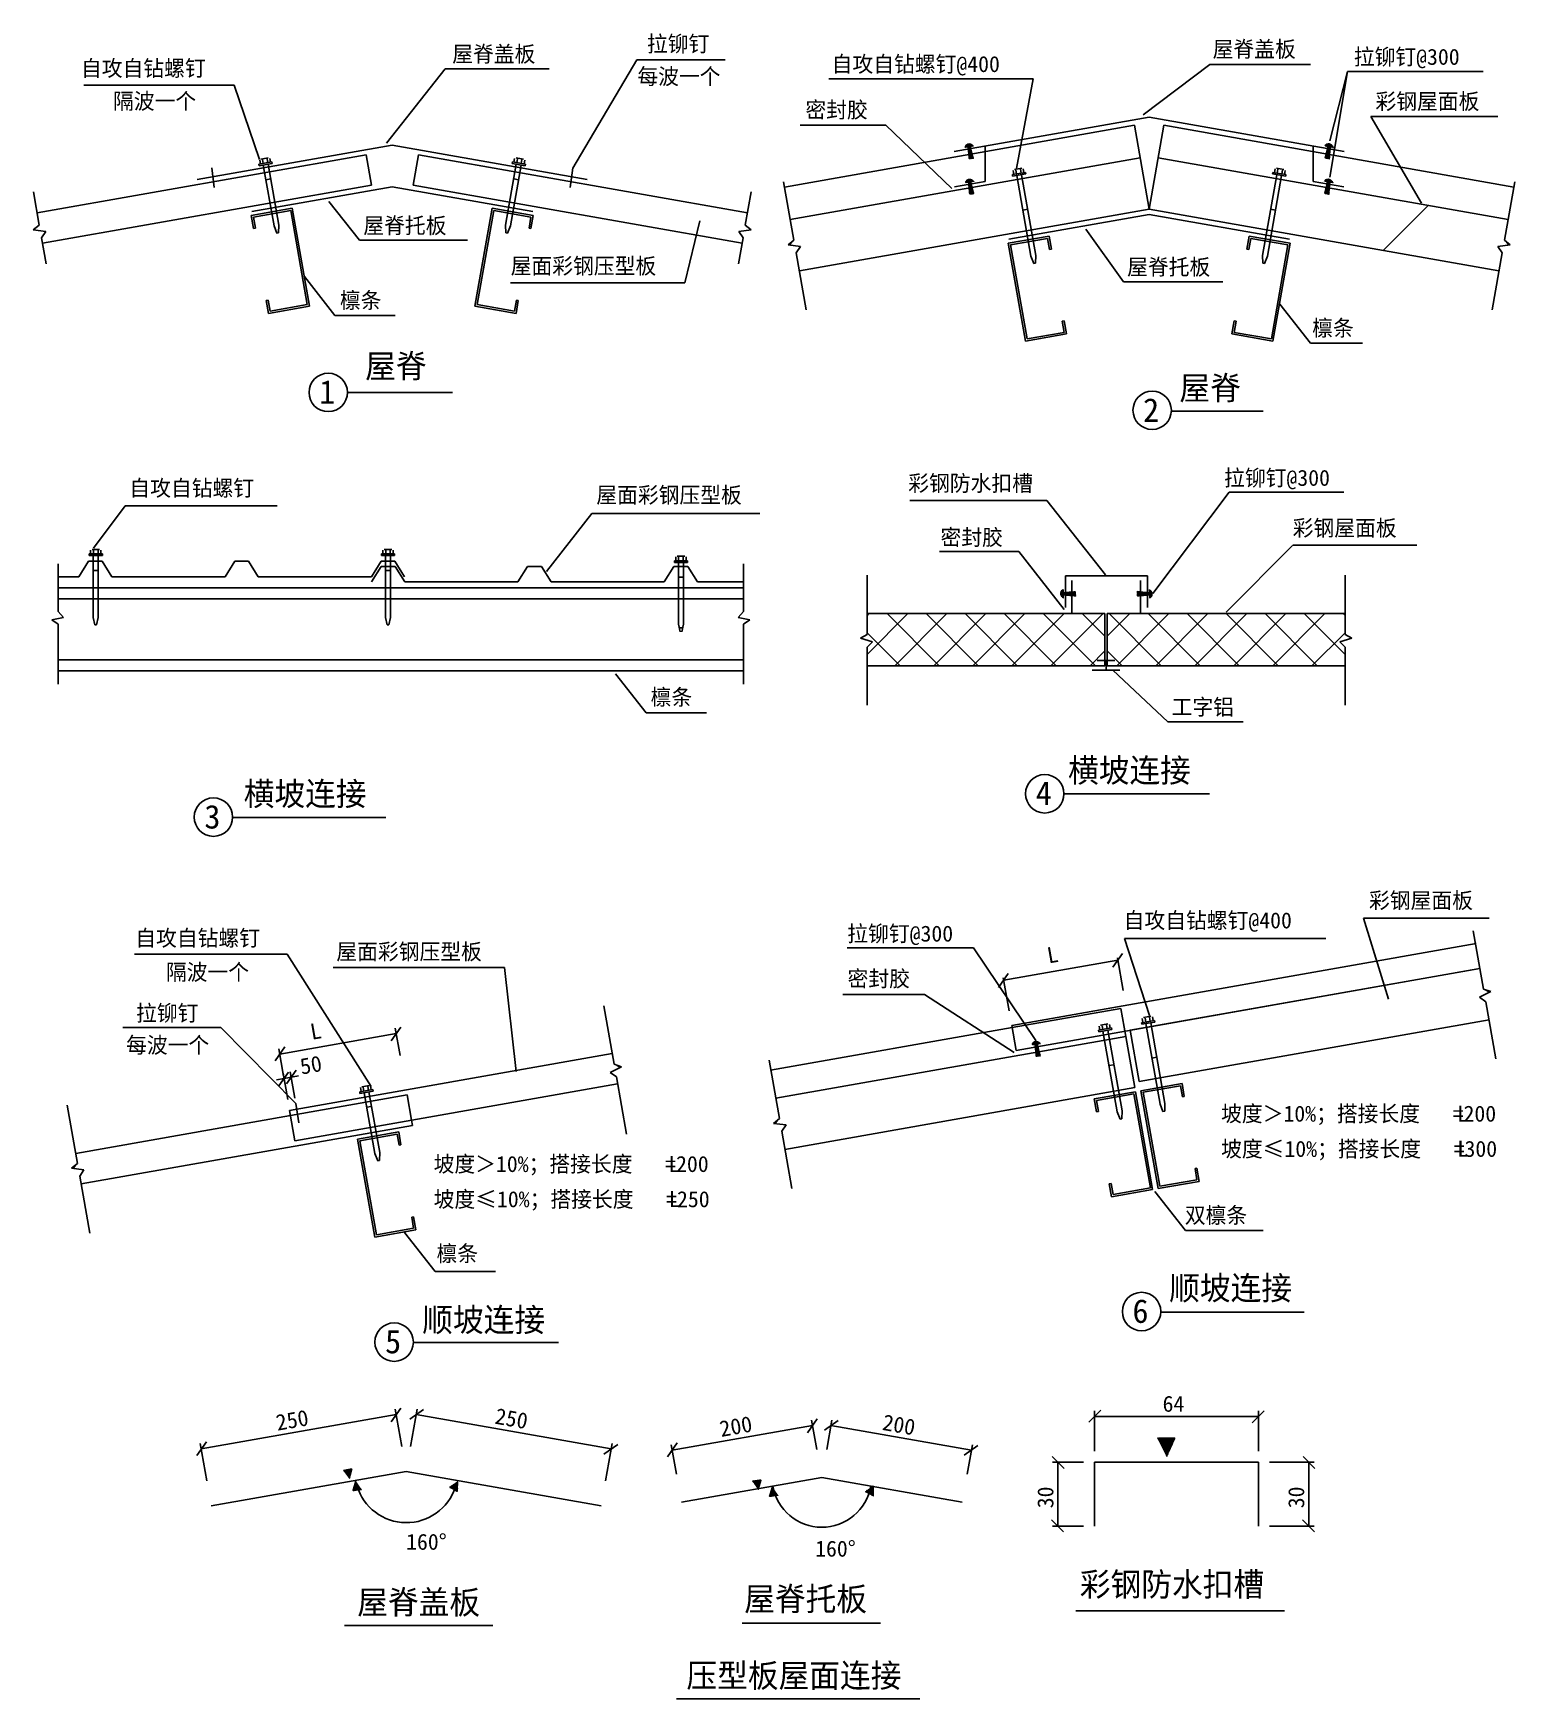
# Model space of a CAD drawing. Header units: metres. Extents: x 32 to 1373, y -57 to 1451.
import ezdxf

# ---------------------------------------------------------------- set-up
doc = ezdxf.new("R2010")
doc.units = ezdxf.units.M
doc.layers.add('_TCH_MASK', color=7, linetype='Continuous')

# ---------------------------------------------------------------- blocks, each defined once
blk = doc.blocks.new('_ARCHTICK')
at = {"color": 6, "linetype": 'ByBlock'}
blk.add_lwpolyline([(-0.81, -0.81), (0.73, 0.73)], dxfattribs=at)

msp = doc.modelspace()

# ---------------------------------------------------------------- hatches: boundary and pattern name
at = {"layer": '_TCH_MASK'}
h = msp.add_hatch(dxfattribs=at)
h.set_pattern_fill('SOLID')
h.paths.add_polyline_path([(882.93, 1348.75), (880.36, 1348.31), (882.98, 1337.67), (878.9, 1336.98), (877.89, 1347.89), (875.32, 1347.46, -0.7)])
h = msp.add_hatch(dxfattribs=at)
h.set_pattern_fill('SOLID')
h.paths.add_polyline_path([(1201.3, 1348.75), (1203.87, 1348.31), (1201.24, 1337.67), (1205.33, 1336.98), (1206.34, 1347.89), (1208.91, 1347.46, 0.7)])
h = msp.add_hatch(dxfattribs=at)
h.set_pattern_fill('ANSI37', scale=200)
h.paths.add_polyline_path([(1042.11, 1291.47), (1033.93, 1337.89), (717.14, 1282.03), (720.42, 1263.44), (718.53, 1261.92), (716.45, 1258.95), (726.28, 1257.73), (722.44, 1252), (725.33, 1235.61)])
h = msp.add_hatch(dxfattribs=at)
h.set_pattern_fill('ANSI37', scale=200)
h.paths.add_polyline_path([(1358.9, 1235.61), (1361.79, 1252), (1357.95, 1257.73), (1367.78, 1258.95), (1365.7, 1261.92), (1363.81, 1263.44), (1367.09, 1282.03), (1050.3, 1337.89), (1042.11, 1291.47)])
h = msp.add_hatch(dxfattribs=at)
h.set_pattern_fill('SOLID')
h.paths.add_polyline_path([(883.34, 1316.69), (880.78, 1316.26), (883.4, 1305.62), (879.32, 1304.93), (878.3, 1315.84), (875.74, 1315.41, -0.7)])
h = msp.add_hatch(dxfattribs=at)
h.set_pattern_fill('SOLID')
h.paths.add_polyline_path([(1200.89, 1316.69), (1203.45, 1316.26), (1200.83, 1305.62), (1204.91, 1304.93), (1205.93, 1315.84), (1208.49, 1315.41, 0.7)])
h = msp.add_hatch(dxfattribs=at)
h.set_pattern_fill('SOLID')
h.paths.add_polyline_path([(964.5, 947.08), (964.5, 944.48), (975.43, 945.29), (975.43, 941.15), (964.5, 941.97), (964.5, 939.37, -0.7)])
h = msp.add_hatch(dxfattribs=at)
h.set_pattern_fill('SOLID')
h.paths.add_polyline_path([(1042.28, 947.08), (1042.28, 944.48), (1031.35, 945.29), (1031.35, 941.15), (1042.28, 941.97), (1042.28, 939.37, 0.7)])
h = msp.add_hatch(dxfattribs=at)
h.set_pattern_fill('SOLID')
h.paths.add_polyline_path([(943.59, 536.05), (941.02, 535.61), (943.65, 524.98), (939.56, 524.29), (938.55, 535.2), (935.98, 534.76, -0.7)])
h = msp.add_hatch(dxfattribs=at)
h.set_pattern_fill('SOLID')
h.paths.add_polyline_path([(1058.01, 162.22), (1049.72, 178.88), (1065.73, 179.15)])
h = msp.add_hatch(dxfattribs=at)
h.set_pattern_fill('SOLID')
h.paths.add_polyline_path([(317.93, 142.06), (312.36, 149.51), (320.22, 151.08)])
h = msp.add_hatch(dxfattribs=at)
h.set_pattern_fill('SOLID')
h.paths.add_polyline_path([(323.5, 139.94), (320.79, 131.04), (328.71, 132.23)])
h = msp.add_hatch(dxfattribs=at)
h.set_pattern_fill('SOLID')
h.paths.add_polyline_path([(416.12, 139.52), (408.53, 134.14), (415.52, 130.23)])
h = msp.add_hatch(dxfattribs=at)
h.set_pattern_fill('SOLID')
h.paths.add_polyline_path([(688.15, 132.16), (690.86, 141.06), (682.94, 139.87)])
h = msp.add_hatch(dxfattribs=at)
h.set_pattern_fill('SOLID')
h.paths.add_polyline_path([(700.7, 134.68), (697.99, 125.78), (705.91, 126.97)])
h = msp.add_hatch(dxfattribs=at)
h.set_pattern_fill('SOLID')
h.paths.add_polyline_path([(792.47, 135.71), (785.18, 129.93), (792.37, 126.4)])

# ---------------------------------------------------------------- linework, layer by layer
for p, q in [((316.04, 1125.59), (411.18, 1125.59)), ((1062.29, 1108.59), (1145.27, 1108.59)), ((965.16, 762.09), (1096.6, 762.09)), ((212.45, 740.58), (350.99, 740.58)), ((1052.59, 292.86), (1182.55, 292.86)), ((376.07, 265.43), (507.09, 265.43)), ((975.67, 22.38), (1164.7, 22.38)), ((313.43, 9.21), (447.66, 9.21)), ((673.43, 11.36), (798.67, 11.36)), ((614.06, -57.17), (834.47, -57.17))]:
    msp.add_line(p, q)
for p, q in [((404.45, 1418.72), (351.3, 1351.4)), ((404.45, 1418.72), (498.8, 1418.72)), ((578.29, 1426.85), (520.25, 1328.59)), ((578.29, 1426.85), (658.1, 1426.85)), ((1097.15, 1422.49), (1036.78, 1376.82)), ((1097.15, 1422.49), (1188.3, 1422.49)), ((213.5, 1403.86), (77.44, 1403.86)), ((213.5, 1403.86), (236.52, 1336.54)), ((936.96, 1409.61), (752.06, 1409.61)), ((936.96, 1409.61), (921.99, 1328.42)), ((1221.81, 1416.31), (1205.61, 1320.39)), ((1221.81, 1416.31), (1205.73, 1353.26)), ((1221.81, 1416.31), (1344.65, 1416.31)), ((865.57, 1343.82), (1042.11, 1374.95)), ((1042.11, 1374.95), (1218.65, 1343.82)), ((1242.9, 1375.45), (1357.75, 1375.45)), ((1242.9, 1375.45), (1288.64, 1296.87)), ((711.93, 1311.58), (1028.72, 1367.43)), ((803.62, 1367.49), (726.05, 1367.49)), ((803.62, 1367.49), (863.38, 1310.14)), ((1042.11, 1291.47), (1028.72, 1367.43)), ((1042.11, 1291.47), (1055.51, 1367.43)), ((1372.3, 1311.58), (1055.51, 1367.43)), ((180.1, 1318.4), (356.64, 1349.53)), ((356.64, 1349.53), (533.18, 1318.4)), ((893.63, 1348.77), (893.63, 1316.71)), ((1190.6, 1348.77), (1190.6, 1316.71)), ((34.99, 1288.31), (332.93, 1340.85)), ((235.92, 1332.19), (247.74, 1334.28)), ((236.18, 1330.71), (235.92, 1332.19)), ((236.18, 1330.71), (248, 1332.8)), ((236.61, 1335.9), (237.23, 1332.42)), ((237.77, 1336.78), (244.43, 1337.95)), ((239.15, 1336.35), (239.77, 1332.87)), ((249.59, 1276.28), (239.87, 1331.37)), ((243.28, 1337.08), (243.89, 1333.6)), ((254.02, 1277.06), (244.3, 1332.15)), ((245.82, 1337.53), (246.43, 1334.04)), ((248, 1332.8), (247.74, 1334.28)), ((337.79, 1313.28), (332.93, 1340.85)), ((375.48, 1313.28), (380.34, 1340.85)), ((678.29, 1288.31), (380.34, 1340.85)), ((459.26, 1277.06), (468.97, 1332.15)), ((463.69, 1276.28), (473.4, 1331.37)), ((465.28, 1332.8), (465.54, 1334.28)), ((477.09, 1330.71), (465.28, 1332.8)), ((477.35, 1332.19), (465.54, 1334.28)), ((467.46, 1337.53), (466.84, 1334.04)), ((475.51, 1336.78), (468.84, 1337.95)), ((470, 1337.08), (469.38, 1333.6)), ((474.12, 1336.35), (473.51, 1332.87)), ((476.66, 1335.9), (476.05, 1332.42)), ((477.09, 1330.71), (477.35, 1332.19)), ((717.14, 1282.03), (1033.93, 1337.89)), ((920.08, 1327.34), (926.74, 1328.52)), ((925.59, 1327.64), (926.2, 1324.16)), ((928.13, 1328.09), (928.74, 1324.61)), ((1050.3, 1337.89), (1367.09, 1282.03)), ((1156.1, 1328.09), (1155.49, 1324.61)), ((1164.15, 1327.34), (1157.48, 1328.52)), ((1158.64, 1327.64), (1158.03, 1324.16)), ((39.85, 1260.74), (337.79, 1313.28)), ((242.21, 1318.13), (246.64, 1318.91)), ((673.42, 1260.74), (375.48, 1313.28)), ((471.07, 1318.13), (466.64, 1318.91)), ((720.42, 1263.44), (711.1, 1316.31)), ((893.63, 1316.71), (865.86, 1311.81)), ((918.23, 1322.76), (930.05, 1324.84)), ((918.49, 1321.28), (918.23, 1322.76)), ((918.49, 1321.28), (930.31, 1323.36)), ((918.92, 1326.47), (919.54, 1322.99)), ((921.46, 1326.92), (922.08, 1323.43)), ((935.06, 1248.9), (922.18, 1321.93)), ((939.49, 1249.68), (926.62, 1322.71)), ((930.31, 1323.36), (930.05, 1324.84)), ((1144.73, 1249.68), (1157.61, 1322.71)), ((1149.17, 1248.9), (1162.04, 1321.93)), ((1153.92, 1323.36), (1154.18, 1324.84)), ((1165.74, 1321.28), (1153.92, 1323.36)), ((1166, 1322.76), (1154.18, 1324.84)), ((1162.76, 1326.92), (1162.15, 1323.43)), ((1165.3, 1326.47), (1164.69, 1322.99)), ((1165.74, 1321.28), (1166, 1322.76)), ((1190.6, 1316.71), (1218.37, 1311.81)), ((1363.81, 1263.44), (1373.13, 1316.31)), ((36.96, 1277.12), (31.67, 1307.16)), ((229.45, 1289.36), (356.64, 1311.78)), ((229.45, 1289.36), (356.64, 1311.78)), ((327.06, 1263.31), (299.33, 1298.55)), ((483.82, 1289.36), (356.64, 1311.78)), ((356.64, 1311.78), (483.82, 1289.36)), ((676.31, 1277.12), (681.61, 1307.16)), ((266.14, 1292.28), (228.91, 1285.71)), ((228.91, 1285.71), (231, 1273.89)), ((264.68, 1290.19), (231, 1284.25)), ((231, 1284.25), (232.77, 1274.21)), ((279.68, 1205.1), (264.68, 1290.19)), ((281.77, 1203.64), (266.14, 1292.28)), ((431.51, 1203.64), (447.14, 1292.28)), ((433.59, 1205.1), (448.6, 1290.19)), ((447.14, 1292.28), (484.36, 1285.71)), ((448.6, 1290.19), (482.28, 1284.25)), ((482.28, 1284.25), (480.5, 1274.21)), ((484.36, 1285.71), (482.28, 1273.89)), ((725.33, 1235.61), (1042.11, 1291.47)), ((914.93, 1264.23), (1042.11, 1286.66)), ((914.93, 1264.23), (1042.11, 1286.66)), ((927.68, 1290.75), (932.12, 1291.53)), ((1042.11, 1291.47), (1358.9, 1235.61)), ((1169.3, 1264.23), (1042.11, 1286.66)), ((1042.11, 1286.66), (1169.3, 1264.23)), ((1156.55, 1290.75), (1152.11, 1291.53)), ((31.6, 1272.81), (36.96, 1277.12)), ((42.82, 1271.42), (31.6, 1272.81)), ((38.98, 1265.68), (42.82, 1271.42)), ((232.77, 1274.21), (231, 1273.89)), ((232.77, 1274.21), (232.77, 1274.21)), ((252.21, 1269.8), (249.59, 1276.28)), ((252.21, 1269.8), (253.77, 1270.07)), ((253.77, 1270.07), (254.02, 1277.06)), ((459.5, 1270.07), (459.26, 1277.06)), ((461.06, 1269.8), (459.5, 1270.07)), ((461.06, 1269.8), (463.69, 1276.28)), ((480.5, 1274.21), (482.28, 1273.89)), ((480.5, 1274.21), (480.5, 1274.21)), ((621.5, 1224.88), (635.13, 1280.81)), ((670.45, 1271.42), (681.68, 1272.81)), ((674.3, 1265.68), (670.45, 1271.42)), ((681.68, 1272.81), (676.31, 1277.12)), ((914.39, 1260.59), (951.62, 1267.15)), ((951.62, 1267.15), (953.7, 1255.33)), ((1018.74, 1225.78), (984.81, 1273.42)), ((1132.61, 1267.15), (1130.53, 1255.33)), ((1169.84, 1260.59), (1132.61, 1267.15)), ((43.17, 1241.9), (38.98, 1265.68)), ((327.06, 1263.31), (424.81, 1263.31)), ((670.1, 1241.9), (674.3, 1265.68)), ((715.06, 1259.12), (720.42, 1263.44)), ((726.28, 1257.73), (715.06, 1259.12)), ((716.45, 1258.95), (718.53, 1261.92)), ((722.44, 1252), (726.28, 1257.73)), ((731.55, 1200.3), (722.44, 1252)), ((930.02, 1171.95), (914.39, 1260.59)), ((916.48, 1259.13), (950.16, 1265.06)), ((931.48, 1174.04), (916.48, 1259.13)), ((950.16, 1265.06), (951.93, 1255.02)), ((951.93, 1255.02), (953.7, 1255.33)), ((951.93, 1255.02), (951.93, 1255.02)), ((1132.3, 1255.02), (1130.53, 1255.33)), ((1134.07, 1265.06), (1132.3, 1255.02)), ((1132.3, 1255.02), (1132.3, 1255.02)), ((1167.75, 1259.13), (1134.07, 1265.06)), ((1152.75, 1174.04), (1167.75, 1259.13)), ((1154.21, 1171.95), (1169.84, 1260.59)), ((1352.67, 1200.3), (1361.79, 1252)), ((1357.95, 1257.73), (1369.17, 1259.12)), ((1361.79, 1252), (1357.95, 1257.73)), ((1369.17, 1259.12), (1363.81, 1263.44)), ((1367.78, 1258.95), (1365.7, 1261.92)), ((937.69, 1242.41), (935.06, 1248.9)), ((937.69, 1242.41), (939.25, 1242.69)), ((939.25, 1242.69), (939.49, 1249.68)), ((1144.98, 1242.69), (1144.73, 1249.68)), ((1146.54, 1242.41), (1144.98, 1242.69)), ((1146.54, 1242.41), (1149.17, 1248.9)), ((304.8, 1195.26), (277.07, 1230.5)), ((463.75, 1224.88), (621.5, 1224.88)), ((1018.74, 1225.78), (1108.74, 1225.78)), ((244.23, 1209.21), (242.46, 1208.9)), ((242.46, 1208.9), (244.54, 1197.08)), ((244.23, 1209.21), (246, 1199.16)), ((244.23, 1209.21), (244.23, 1209.21)), ((469.04, 1209.21), (467.27, 1199.16)), ((470.82, 1208.9), (468.73, 1197.08)), ((469.04, 1209.21), (469.04, 1209.21)), ((469.04, 1209.21), (470.82, 1208.9)), ((244.54, 1197.08), (281.77, 1203.64)), ((246, 1199.16), (279.68, 1205.1)), ((304.8, 1195.26), (359.37, 1195.26)), ((468.73, 1197.08), (431.51, 1203.64)), ((467.27, 1199.16), (433.59, 1205.1)), ((1188.27, 1170.13), (1160.54, 1205.38)), ((967.24, 1178.52), (930.02, 1171.95)), ((965.16, 1179.98), (931.48, 1174.04)), ((963.39, 1190.02), (965.16, 1190.34)), ((963.39, 1190.02), (963.39, 1190.02)), ((963.39, 1190.02), (965.16, 1179.98)), ((965.16, 1190.34), (967.24, 1178.52)), ((1119.07, 1190.34), (1116.98, 1178.52)), ((1116.98, 1178.52), (1154.21, 1171.95)), ((1120.84, 1190.02), (1119.07, 1190.34)), ((1120.84, 1190.02), (1119.07, 1179.98)), ((1119.07, 1179.98), (1152.75, 1174.04)), ((1120.84, 1190.02), (1120.84, 1190.02)), ((1188.27, 1170.13), (1235.34, 1170.13)), ((949.52, 1027.85), (825.44, 1027.85)), ((949.52, 1027.85), (1002.67, 960.52)), ((1114.47, 1035.21), (1045.42, 943.49)), ((1114.47, 1035.21), (1218.33, 1035.21)), ((114.65, 1022.79), (85.99, 984.56)), ((114.65, 1022.79), (252.38, 1022.79)), ((537.3, 1015.93), (496.38, 963.54)), ((537.3, 1015.93), (689.65, 1015.93)), ((83.52, 982.83), (83.52, 979.29)), ((91.58, 983.49), (84.81, 983.49)), ((86.1, 982.83), (86.1, 979.29)), ((90.29, 982.83), (90.29, 979.29)), ((92.87, 982.83), (92.87, 979.29)), ((348.12, 982.83), (348.12, 979.29)), ((356.17, 983.49), (349.41, 983.49)), ((350.7, 982.83), (350.7, 979.29)), ((354.88, 982.83), (354.88, 979.29)), ((357.46, 982.83), (357.46, 979.29)), ((924.09, 981.54), (852.24, 981.54)), ((924.09, 981.54), (965.01, 929.15)), ((1171.97, 987.03), (1111.92, 926.53)), ((1172.3, 987.36), (1284.36, 987.36)), ((54.15, 970.33), (54.15, 927.3)), ((81.57, 972.67), (72.82, 958.67)), ((81.57, 972.67), (94.07, 972.67)), ((94.19, 979.29), (82.19, 979.29)), ((82.19, 977.79), (82.19, 979.29)), ((94.19, 977.79), (82.19, 977.79)), ((85.94, 921.86), (85.94, 977.79)), ((90.44, 921.86), (90.44, 977.79)), ((94.07, 972.67), (102.82, 958.67)), ((94.19, 977.79), (94.19, 979.29)), ((214.07, 972.67), (205.32, 958.67)), ((214.07, 972.67), (226.57, 972.67)), ((226.57, 972.67), (235.32, 958.67)), ((346.57, 972.67), (337.82, 958.67)), ((346.74, 968.1), (337.99, 954.1)), ((359.07, 972.67), (346.57, 972.67)), ((346.74, 968.1), (359.24, 968.1)), ((346.79, 977.79), (346.79, 979.29)), ((358.79, 979.29), (346.79, 979.29)), ((358.79, 977.79), (346.79, 977.79)), ((350.54, 921.86), (350.54, 977.79)), ((355.04, 921.86), (355.04, 977.79)), ((358.79, 977.79), (358.79, 979.29)), ((359.07, 972.67), (367.82, 958.67)), ((359.24, 968.1), (367.99, 954.1)), ((479.24, 968.1), (470.49, 954.1)), ((491.74, 968.1), (479.24, 968.1)), ((491.74, 968.1), (500.49, 954.1)), ((611.74, 968.1), (602.99, 954.1)), ((624.24, 968.1), (611.74, 968.1)), ((624.12, 973.17), (612.12, 973.17)), ((612.12, 971.67), (612.12, 973.17)), ((624.12, 971.67), (612.12, 971.67)), ((613.45, 976.7), (613.45, 973.17)), ((621.5, 977.37), (614.74, 977.37)), ((615.87, 915.74), (615.87, 971.67)), ((616.03, 976.7), (616.03, 973.17)), ((620.22, 976.7), (620.22, 973.17)), ((620.37, 915.74), (620.37, 971.67)), ((622.79, 976.7), (622.79, 973.17)), ((624.12, 971.67), (624.12, 973.17)), ((624.24, 968.1), (632.99, 954.1)), ((674.74, 970.33), (674.74, 927.3)), ((72.82, 958.67), (54.15, 958.67)), ((90.44, 964.35), (85.94, 964.35)), ((102.82, 958.67), (205.32, 958.67)), ((337.82, 958.67), (235.32, 958.67)), ((355.04, 964.35), (350.54, 964.35)), ((367.99, 954.1), (470.49, 954.1)), ((602.99, 954.1), (500.49, 954.1)), ((620.37, 958.23), (615.87, 958.23)), ((632.99, 954.1), (674.74, 954.1)), ((786.67, 906.41), (786.67, 960.1)), ((966.22, 930.7), (966.22, 959.63)), ((966.22, 959.63), (1040.56, 959.63)), ((971.97, 925.29), (971.97, 955.29)), ((1034.18, 925.29), (1034.18, 955.29)), ((1040.56, 959.63), (1040.56, 930.7)), ((1219.47, 906.41), (1219.47, 960.1)), ((54.15, 948.57), (674.74, 948.57)), ((54.15, 938.57), (674.74, 938.57)), ((58.88, 921.81), (48.48, 919.73)), ((54.15, 927.3), (58.88, 921.81)), ((87.4, 915.02), (85.94, 921.86)), ((88.98, 915.02), (90.44, 921.86)), ((352, 915.02), (350.54, 921.86)), ((353.58, 915.02), (355.04, 921.86)), ((674.74, 927.3), (670.01, 921.81)), ((670.01, 921.81), (680.41, 919.73)), ((786.67, 888.39), (823.57, 925.29)), ((786.67, 925.29), (1001.97, 925.29)), ((786.67, 923.75), (788.22, 925.29)), ((786.67, 925.29), (971.97, 925.29)), ((804.8, 925.29), (851.94, 878.16)), ((811.79, 878.16), (858.93, 925.29)), ((840.16, 925.29), (887.29, 878.16)), ((847.15, 878.16), (894.28, 925.29)), ((875.51, 925.29), (922.65, 878.16)), ((882.5, 878.16), (929.64, 925.29)), ((910.87, 925.29), (958, 878.16)), ((917.86, 878.16), (964.99, 925.29)), ((946.22, 925.29), (993.36, 878.16)), ((953.21, 878.16), (1000.35, 925.29)), ((981.58, 925.29), (1001.97, 904.9)), ((1001.97, 878.16), (1001.97, 925.29)), ((1219.47, 925.29), (1004.18, 925.29)), ((1004.18, 878.16), (1004.18, 925.29)), ((1024.56, 925.29), (1004.18, 904.9)), ((1052.93, 878.16), (1005.79, 925.29)), ((1059.92, 925.29), (1012.78, 878.16)), ((1219.47, 925.29), (1034.18, 925.29)), ((1088.28, 878.16), (1041.15, 925.29)), ((1095.27, 925.29), (1048.14, 878.16)), ((1123.64, 878.16), (1076.5, 925.29)), ((1130.63, 925.29), (1083.5, 878.16)), ((1158.99, 878.16), (1111.86, 925.29)), ((1165.98, 925.29), (1118.85, 878.16)), ((1194.35, 878.16), (1147.21, 925.29)), ((1201.34, 925.29), (1154.21, 878.16)), ((1219.47, 888.39), (1182.57, 925.29)), ((1219.47, 923.75), (1217.93, 925.29)), ((48.48, 919.73), (54.15, 915.63)), ((54.15, 915.63), (54.15, 861.5)), ((88.98, 915.02), (87.4, 915.02)), ((353.58, 915.02), (352, 915.02)), ((617.33, 908.9), (615.87, 915.74)), ((618.91, 912.56), (617.33, 912.56)), ((618.91, 908.9), (620.37, 915.74)), ((680.41, 919.73), (674.74, 915.63)), ((674.74, 915.63), (674.74, 861.5)), ((780.64, 903.09), (786.67, 906.41)), ((786.67, 908.06), (816.58, 878.16)), ((1219.47, 908.06), (1189.56, 878.16)), ((1225.5, 903.09), (1219.47, 906.41)), ((791.46, 899.77), (780.64, 903.09)), ((786.67, 894.8), (791.46, 899.77)), ((786.67, 842.3), (786.67, 894.8)), ((988.57, 878.16), (1001.97, 891.55)), ((1017.57, 878.16), (1004.18, 891.55)), ((1214.69, 899.77), (1225.5, 903.09)), ((1219.47, 894.8), (1214.69, 899.77)), ((1219.47, 842.3), (1219.47, 894.8)), ((674.74, 883.57), (54.15, 883.57)), ((786.67, 878.16), (1001.97, 878.16)), ((1001.97, 878.16), (786.67, 878.16)), ((995.08, 882.89), (1011.08, 882.89)), ((1003.08, 874.12), (1003.08, 882.89)), ((1219.47, 878.16), (1004.18, 878.16)), ((1004.18, 878.16), (1219.47, 878.16)), ((674.74, 873.57), (54.15, 873.57)), ((586.61, 835.48), (558.88, 870.72)), ((990.58, 874.12), (1015.58, 874.12)), ((1059.08, 827.35), (1009.17, 874.12)), ((586.61, 835.48), (641.18, 835.48)), ((1059.08, 827.35), (1127.16, 827.35)), ((1236.23, 649.44), (1349.96, 649.44)), ((1236.23, 649.44), (1258.85, 576.19)), ((1344.96, 585.27), (1335.64, 638.15)), ((883.1, 622.6), (768.61, 622.6)), ((883.1, 622.6), (939.43, 538.91)), ((917.61, 552.43), (1338.18, 626.59)), ((1019.79, 631.12), (1202.06, 631.12)), ((1019.79, 631.12), (1042.3, 561.46)), ((261.35, 616.81), (123.3, 616.81)), ((261.35, 616.81), (337.71, 497.2)), ((458.38, 604.98), (303.18, 604.98)), ((458.38, 604.98), (468.94, 510.61)), ((1339.85, 603.54), (921.6, 529.79)), ((1013.67, 611.66), (955.13, 601.34)), ((1018.56, 583.92), (1013.32, 613.63)), ((1341.68, 603.86), (1024.89, 548)), ((915.27, 565.71), (910.03, 595.42)), ((910.37, 593.45), (955.13, 601.34)), ((838.54, 580.39), (764.69, 580.39)), ((838.54, 580.39), (919.76, 528)), ((1341.4, 577.9), (1351.47, 583.05)), ((1346.98, 573.83), (1341.4, 577.9)), ((1351.47, 583.05), (1344.96, 585.27)), ((1356.09, 522.13), (1346.98, 573.83)), ((1350.22, 582.41), (1347.25, 584.49)), ((557.64, 517.24), (548.32, 570.12)), ((917.96, 550.41), (1016.44, 567.78)), ((1020.9, 542.51), (1016.44, 567.78)), ((1035.86, 558.62), (1036.47, 555.14)), ((1043.68, 560.68), (1037.01, 559.5)), ((1038.39, 559.07), (1039.01, 555.59)), ((1042.52, 559.8), (1043.13, 556.32)), ((1045.06, 560.25), (1045.67, 556.77)), ((112.79, 550.61), (201.36, 550.61)), ((269.22, 481.71), (201.36, 550.61)), ((254.75, 526.39), (360.23, 544.99)), ((363.74, 525.13), (359.36, 549.92)), ((699.3, 511.86), (917.96, 550.41)), ((921.6, 529.79), (917.61, 552.43)), ((996.25, 548.05), (1008.07, 550.14)), ((996.51, 546.57), (996.25, 548.05)), ((996.51, 546.57), (1008.33, 548.66)), ((996.94, 551.76), (997.56, 548.28)), ((998.1, 552.64), (1004.76, 553.81)), ((999.48, 552.21), (1000.1, 548.73)), ((1013.08, 474.19), (1000.2, 547.23)), ((1003.61, 552.94), (1004.22, 549.46)), ((1017.51, 474.97), (1004.64, 548.01)), ((1006.15, 553.39), (1006.76, 549.9)), ((1008.33, 548.66), (1008.07, 550.14)), ((1033.08, 501.59), (1024.89, 548)), ((1349.87, 557.44), (1033.08, 501.59)), ((1033.08, 501.59), (1349.87, 557.44)), ((1046.98, 557), (1035.16, 554.91)), ((1035.42, 553.44), (1035.16, 554.91)), ((1047.24, 555.52), (1035.42, 553.44)), ((1051.99, 481.05), (1039.12, 554.09)), ((1056.43, 481.84), (1043.55, 554.87)), ((1047.24, 555.52), (1046.98, 557)), ((258.25, 506.53), (253.88, 531.32)), ((704.11, 486.65), (1020.9, 542.51)), ((1020.9, 542.51), (704.11, 486.65)), ((1029.08, 496.09), (1020.9, 542.51)), ((555.91, 527.07), (263.71, 475.55)), ((554.09, 509.87), (564.16, 515.02)), ((564.16, 515.02), (557.64, 517.24)), ((562.91, 514.38), (559.94, 516.46)), ((707.39, 468.06), (698.07, 520.94)), ((1005.7, 516.04), (1010.13, 516.82)), ((1049.05, 523.69), (1044.61, 522.9)), ((258.64, 504.31), (251.75, 503.1)), ((261.98, 485.4), (257.77, 509.24)), ((258.64, 504.31), (271.89, 506.65)), ((268.3, 486.52), (264.1, 510.35)), ((560.77, 499.5), (268.58, 447.98)), ((329.02, 496.96), (335.69, 498.14)), ((337.07, 497.71), (337.69, 494.23)), ((559.66, 505.8), (554.09, 509.87)), ((568.78, 454.1), (559.66, 505.8)), ((1034.63, 493.33), (1071.85, 499.89)), ((1036.71, 491.87), (1070.39, 497.8)), ((1070.39, 497.8), (1072.16, 487.76)), ((1071.85, 499.89), (1073.94, 488.07)), ((264.53, 470.91), (370.02, 489.51)), ((327.17, 492.38), (338.99, 494.46)), ((327.43, 490.9), (327.17, 492.38)), ((327.43, 490.9), (339.25, 492.98)), ((327.87, 496.09), (328.48, 492.61)), ((330.41, 496.53), (331.02, 493.05)), ((340.84, 436.47), (331.13, 491.55)), ((334.53, 497.26), (335.15, 493.78)), ((345.27, 437.25), (335.56, 492.33)), ((339.25, 492.98), (338.99, 494.46)), ((370.02, 489.51), (374.06, 466.58)), ((712.3, 440.23), (1029.08, 496.09)), ((1029.08, 496.09), (712.3, 440.23)), ((1029.63, 492.45), (992.41, 485.88)), ((992.41, 485.88), (994.49, 474.06)), ((1028.17, 490.36), (994.49, 484.42)), ((994.49, 484.42), (996.27, 474.38)), ((1043.18, 405.27), (1028.17, 490.36)), ((1045.26, 403.81), (1029.63, 492.45)), ((1050.26, 404.69), (1034.63, 493.33)), ((1051.72, 406.78), (1036.71, 491.87)), ((1072.16, 487.76), (1073.94, 488.07)), ((1072.16, 487.76), (1072.16, 487.76)), ((71.61, 427.47), (62.28, 480.34)), ((70, 436.61), (264.53, 470.91)), ((268.58, 447.98), (263.71, 475.55)), ((333.46, 478.32), (337.89, 479.1)), ((702.03, 463.74), (707.39, 468.06)), ((996.27, 474.38), (994.49, 474.06)), ((996.27, 474.38), (996.27, 474.38)), ((1015.71, 467.71), (1013.08, 474.19)), ((1015.71, 467.71), (1017.27, 467.98)), ((1017.27, 467.98), (1017.51, 474.97)), ((1054.62, 474.57), (1051.99, 481.05)), ((1056.18, 474.85), (1054.62, 474.57)), ((1056.18, 474.85), (1056.43, 481.84)), ((74.86, 409.03), (374.88, 461.93)), ((325.27, 449.44), (362.5, 456.01)), ((327.36, 447.98), (361.04, 453.92)), ((361.04, 453.92), (362.81, 443.88)), ((362.5, 456.01), (364.58, 444.19)), ((374.88, 461.93), (374.06, 466.58)), ((713.25, 462.35), (702.03, 463.74)), ((703.42, 463.57), (705.5, 466.54)), ((709.41, 456.62), (713.25, 462.35)), ((718.52, 404.92), (709.41, 456.62)), ((340.9, 360.81), (325.27, 449.44)), ((342.36, 362.89), (327.36, 447.98)), ((362.81, 443.88), (364.58, 444.19)), ((362.81, 443.88), (362.81, 443.88)), ((66.24, 423.15), (71.61, 427.47)), ((77.47, 421.76), (66.24, 423.15)), ((67.64, 422.98), (69.72, 425.95)), ((343.46, 429.98), (340.84, 436.47)), ((343.46, 429.98), (345.02, 430.26)), ((345.02, 430.26), (345.27, 437.25)), ((1083.63, 422.76), (1085.4, 423.08)), ((1083.63, 422.76), (1083.63, 422.76)), ((1083.63, 422.76), (1085.4, 412.72)), ((1085.4, 423.08), (1087.48, 411.26)), ((73.62, 416.03), (77.47, 421.76)), ((82.74, 364.32), (73.62, 416.03)), ((1007.73, 409.38), (1005.95, 409.07)), ((1005.95, 409.07), (1008.04, 397.25)), ((1007.73, 409.38), (1007.73, 409.38)), ((1007.73, 409.38), (1009.5, 399.33)), ((1087.48, 411.26), (1050.26, 404.69)), ((1085.4, 412.72), (1051.72, 406.78)), ((1008.04, 397.25), (1045.26, 403.81)), ((1009.5, 399.33), (1043.18, 405.27)), ((1074.92, 366.76), (1047.18, 402)), ((374.27, 378.88), (376.04, 379.19)), ((374.27, 378.88), (376.04, 368.83)), ((374.27, 378.88), (374.27, 378.88)), ((376.04, 379.19), (378.13, 367.37)), ((378.13, 367.37), (340.9, 360.81)), ((376.04, 368.83), (342.36, 362.89)), ((395.56, 329.67), (367.83, 364.91)), ((1074.92, 366.76), (1145.35, 366.76)), ((395.56, 329.67), (450.13, 329.67)), ((360.25, 200.1), (183.72, 168.97)), ((365.34, 171.26), (359.39, 205.02)), ((373.31, 171.26), (379.27, 205.02)), ((378.4, 200.1), (554.94, 168.97)), ((992.52, 166.96), (992.52, 203.41)), ((1141.19, 198.41), (992.52, 198.41)), ((1141.19, 166.96), (1141.19, 203.41)), ((737.33, 190.23), (610.15, 167.81)), ((741.15, 168.61), (736.46, 195.16)), ((750.15, 168.61), (754.84, 195.16)), ((753.97, 190.23), (881.15, 167.81)), ((188.8, 140.13), (182.85, 173.89)), ((549.85, 140.13), (555.81, 173.89)), ((613.96, 146.18), (609.28, 172.73)), ((877.34, 146.18), (882.02, 172.73)), ((982.52, 156.96), (954.46, 156.96)), ((959.46, 156.96), (959.46, 99.08)), ((992.52, 99.08), (992.52, 156.96)), ((992.52, 156.96), (1141.19, 156.96)), ((1141.19, 156.96), (1141.19, 99.08)), ((1151.19, 156.96), (1191.59, 156.96)), ((1186.59, 156.96), (1186.59, 99.08)), ((192.79, 117.52), (369.33, 148.65)), ((369.33, 148.65), (545.87, 117.52)), ((618.47, 120.64), (745.65, 143.06)), ((745.65, 143.06), (872.84, 120.64)), ((982.52, 99.08), (954.46, 99.08)), ((1151.19, 99.08), (1191.59, 99.08))]:
    msp.add_line(p, q, dxfattribs=at)
for points in [[(193.14, 1328.81), (195.49, 1311.25)], [(520.13, 1328.81), (517.79, 1311.25)], [(269.22, 481.71), (272.03, 464.37)]]:
    msp.add_lwpolyline(points, dxfattribs=at)
for centre in [(298.68, 1125.57), (1044.82, 1109.41), (947.58, 762.17), (194.73, 741.05), (1035.24, 293.39), (358.38, 265.67)]:
    msp.add_circle(centre, 17.4, dxfattribs=at)
for centre, radius, start, end in [((369.47, 148.91), 46.7, 196.71, 341.74), ((745.65, 143.06), 44.98, 190, 350)]:
    msp.add_arc(centre, radius, start, end, dxfattribs=at)

# ---------------------------------------------------------------- block references
at = {"layer": '_TCH_MASK', "xscale": 7, "yscale": 7, "zscale": 7}
for p, rotation in [((1013.67, 611.66), 10), ((910.37, 593.45), 10), ((360.23, 544.99), 10), ((254.75, 526.39), 190), ((258.64, 504.31), 10), ((264.97, 505.43), 190), ((360.25, 200.1), 10), ((378.4, 200.1), 170), ((737.33, 190.23), 10), ((753.97, 190.23), 170), ((992.52, 198.41), 180), ((183.72, 168.97), 190), ((554.94, 168.97), 350), ((610.15, 167.81), 190), ((881.15, 167.81), 350), ((959.46, 156.96), 90), ((1186.59, 156.96), 90), ((959.46, 99.08), 270), ((1186.59, 99.08), 270)]:
    msp.add_blockref('_ARCHTICK', p, dxfattribs=dict(at, rotation=rotation))
msp.add_blockref('_ARCHTICK', (1141.19, 198.41), dxfattribs=at)

# ---------------------------------------------------------------- texts
for s, rotation, p in [('L', 10, (951.04, 608.49)), ('L', 10, (283.78, 539.35)), ('50', 10, (274.53, 507.9)), ('250', 10, (252.72, 185.44)), ('250', 350, (448.87, 191.98)), ('200', 10, (654.5, 179.79)), ('200', 350, (799.74, 186.32)), ('30', 90, (955.37, 115.25)), ('30', 90, (1182.5, 115.25))]:
    msp.add_text(s, height=14.48, rotation=rotation).set_placement(p)
for s, p in [('64', (1054.27, 202.61)), ('160°', (369.18, 77.65)), ('160°', (739.59, 71.45))]:
    msp.add_text(s, height=14.48).set_placement(p)
at = {"layer": '_TCH_MASK'}
for s, height, p in [('拉铆钉', 14.48, (587.31, 1434.02)), ('屋脊盖板', 14.48, (410.97, 1424.74)), ('屋脊盖板', 14.48, (1099.59, 1429.19)), ('拉铆钉@300', 14.48, (1227.41, 1422.23)), ('自攻自钻螺钉', 14.48, (74.77, 1411.91)), ('每波一个', 14.48, (578.62, 1404.5)), ('自攻自钻螺钉@400', 14.48, (754.58, 1415.68)), ('隔波一个', 14.48, (103.79, 1382.12)), ('密封胶', 14.48, (730.83, 1374.26)), ('彩钢屋面板', 14.48, (1247.03, 1381.89)), ('屋脊托板', 14.48, (330.46, 1269.49)), ('屋面彩钢压型板', 14.48, (463.93, 1232.89)), ('屋脊托板', 14.48, (1022.14, 1231.96)), ('檩条', 14.48, (309.28, 1201.77)), ('檩条', 14.48, (1189.76, 1176.71)), ('屋脊', 21.4, (332.07, 1138.71)), ('1', 21.4, (290.47, 1115.33)), ('屋脊', 21.4, (1069.49, 1118.86)), ('2', 21.4, (1036.6, 1098.94)), ('拉铆钉@300', 14.48, (1109.95, 1041.02)), ('自攻自钻螺钉', 14.48, (118.61, 1031.76)), ('屋面彩钢压型板', 14.48, (541.44, 1025.47)), ('彩钢防水扣槽', 14.48, (823.91, 1036.16)), ('彩钢屋面板', 14.48, (1172.09, 995.6)), ('密封胶', 14.48, (853.15, 987.19)), ('檩条', 14.48, (590.64, 842.47)), ('工字铝', 14.48, (1062.47, 833.53)), ('横坡连接', 21.4, (968.62, 772.67)), ('横坡连接', 21.4, (222.14, 751.49)), ('4', 21.4, (939.37, 751.93)), ('3', 21.4, (186.52, 730.7)), ('彩钢屋面板', 14.48, (1241.18, 658.41)), ('自攻自钻螺钉@400', 14.48, (1019.01, 640.33)), ('自攻自钻螺钉', 14.48, (123.93, 624.36)), ('拉铆钉@300', 14.48, (768.72, 628.35)), ('屋面彩钢压型板', 14.48, (306.03, 612.01)), ('隔波一个', 14.48, (151.7, 593.48)), ('密封胶', 14.48, (768.98, 587.56)), ('拉铆钉', 14.48, (124.65, 556.41)), ('每波一个', 14.48, (115.62, 527.47)), ('坡度＞10%；搭接长度   =200', 14.48, (1107.24, 465.33)), ('L', 14.48, (1320.94, 465.39)), ('坡度≤10%；搭接长度   =300', 14.48, (1107.24, 433.45)), ('L', 14.48, (1321.19, 433.6)), ('坡度＞10%；搭接长度   =200', 14.48, (394.12, 419.75)), ('L', 14.48, (606.83, 419.8)), ('坡度≤10%；搭接长度   =250', 14.48, (394.12, 387.86)), ('L', 14.48, (607.09, 388.01)), ('双檩条', 14.48, (1074.42, 373.36)), ('檩条', 14.48, (396.76, 338.69)), ('顺坡连接', 21.4, (1060.24, 303.94)), ('6', 21.4, (1026.97, 283.1)), ('顺坡连接', 21.4, (383.84, 275.21)), ('5', 21.4, (350.17, 255.55)), ('屋脊托板', 21.4, (675.36, 22.45)), ('彩钢防水扣槽', 21.4, (979.31, 35.65)), ('屋脊盖板', 21.4, (324.94, 19.44)), ('压型板屋面连接', 21.4, (623.05, -46.88))]:
    msp.add_text(s, height=height, dxfattribs=at).set_placement(p)

doc.saveas('drawing.dxf')
